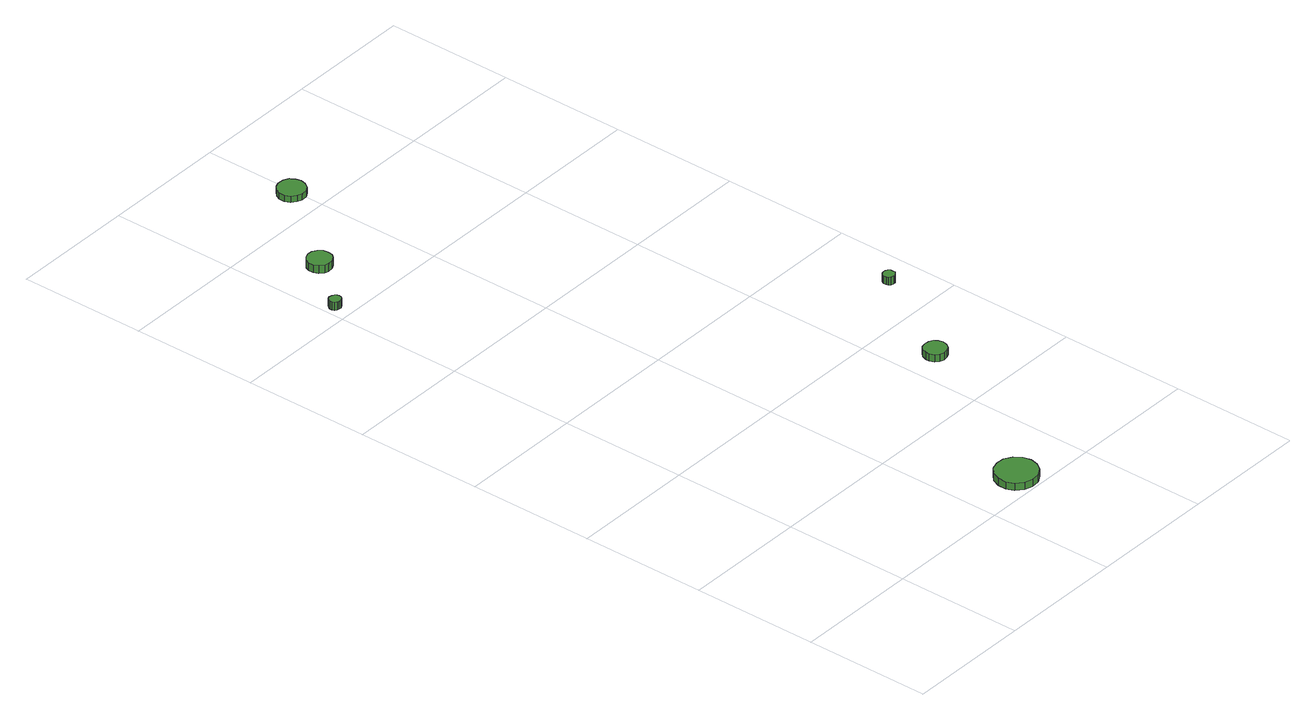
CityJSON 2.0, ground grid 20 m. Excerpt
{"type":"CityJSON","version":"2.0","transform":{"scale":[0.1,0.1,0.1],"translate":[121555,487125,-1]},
"CityObjects":{
"tree1":{"type":"SolitaryVegetationObject","attributes":{"function":"something"},"geometry":[{"type":"MultiSurface","lod":"1","boundaries":[[[0,1,2,3,4,5,6,7,8,9,10,11,12,13,14]],[[15,16,17,18,19,20,21,22,23,24,25,26,27,28,29]],[[0,29,28,1]],[[1,28,27,2]],[[2,27,26,3]],[[3,26,25,4]],[[4,25,24,5]],[[5,24,23,6]],[[6,23,22,7]],[[7,22,21,8]],[[8,21,20,9]],[[9,20,19,10]],[[10,19,18,11]],[[11,18,17,12]],[[12,17,16,13]],[[13,16,15,14]],[[14,15,29,0]]]}]},
"tree2":{"type":"SolitaryVegetationObject","attributes":{"function":"something"},"geometry":[{"type":"MultiSurface","lod":"1","boundaries":[[[30,31,32,33,34,35,36,37,38,39,40,41,42,43,44]],[[45,46,47,48,49,50,51,52,53,54,55,56,57,58,59]],[[30,59,58,31]],[[31,58,57,32]],[[32,57,56,33]],[[33,56,55,34]],[[34,55,54,35]],[[35,54,53,36]],[[36,53,52,37]],[[37,52,51,38]],[[38,51,50,39]],[[39,50,49,40]],[[40,49,48,41]],[[41,48,47,42]],[[42,47,46,43]],[[43,46,45,44]],[[44,45,59,30]]]}]},
"tree3":{"type":"SolitaryVegetationObject","attributes":{"function":"something"},"geometry":[{"type":"MultiSurface","lod":"1","boundaries":[[[60,61,62,63,64,65,66,67,68,69,70,71,72,73,74]],[[75,76,77,78,79,80,81,82,83,84,85,86,87,88,89]],[[60,89,88,61]],[[61,88,87,62]],[[62,87,86,63]],[[63,86,85,64]],[[64,85,84,65]],[[65,84,83,66]],[[66,83,82,67]],[[67,82,81,68]],[[68,81,80,69]],[[69,80,79,70]],[[70,79,78,71]],[[71,78,77,72]],[[72,77,76,73]],[[73,76,75,74]],[[74,75,89,60]]]}]},
"tree4":{"type":"SolitaryVegetationObject","attributes":{"function":"something"},"geometry":[{"type":"MultiSurface","lod":"1","boundaries":[[[90,91,92,93,94,95,96,97,98,99,100,101,102,103,104]],[[105,106,107,108,109,110,111,112,113,114,115,116,117,118,119]],[[90,119,118,91]],[[91,118,117,92]],[[92,117,116,93]],[[93,116,115,94]],[[94,115,114,95]],[[95,114,113,96]],[[96,113,112,97]],[[97,112,111,98]],[[98,111,110,99]],[[99,110,109,100]],[[100,109,108,101]],[[101,108,107,102]],[[102,107,106,103]],[[103,106,105,104]],[[104,105,119,90]]]}]},
"tree5":{"type":"SolitaryVegetationObject","attributes":{"function":"something"},"geometry":[{"type":"MultiSurface","lod":"1","boundaries":[[[120,121,122,123,124,125,126,127,128,129,130,131,132,133,134]],[[135,136,137,138,139,140,141,142,143,144,145,146,147,148,149]],[[120,149,148,121]],[[121,148,147,122]],[[122,147,146,123]],[[123,146,145,124]],[[124,145,144,125]],[[125,144,143,126]],[[126,143,142,127]],[[127,142,141,128]],[[128,141,140,129]],[[129,140,139,130]],[[130,139,138,131]],[[131,138,137,132]],[[132,137,136,133]],[[133,136,135,134]],[[134,135,149,120]]]}]},
"tree6":{"type":"SolitaryVegetationObject","attributes":{"function":"something"},"geometry":[{"type":"MultiSurface","lod":"1","boundaries":[[[150,151,152,153,154,155,156,157,158,159,160,161,162,163,164]],[[165,166,167,168,169,170,171,172,173,174,175,176,177,178,179]],[[150,179,178,151]],[[151,178,177,152]],[[152,177,176,153]],[[153,176,175,154]],[[154,175,174,155]],[[155,174,173,156]],[[156,173,172,157]],[[157,172,171,158]],[[158,171,170,159]],[[159,170,169,160]],[[160,169,168,161]],[[161,168,167,162]],[[162,167,166,163]],[[163,166,165,164]],[[164,165,179,150]]]}]}
},
"vertices":[
[325,36,18],[322,49,18],[314,60,18],[302,67,18],[289,68,18],[276,64,18],[266,55,18],[261,43,18],[261,29,18],[266,17,18],[276,8,18],[289,4,18],[302,5,18],[314,12,18],[322,23,18],[322,23,6],[314,12,6],[302,5,6],[289,4,6],[276,8,6],[266,17,6],[261,29,6],[261,43,6],[266,55,6],[276,64,6],[289,68,6],[302,67,6],[314,60,6],[322,49,6],[325,36,6],
[22,1023,25],[21,1026,25],[19,1029,25],[15,1031,25],[11,1032,25],[8,1031,25],[5,1028,25],[3,1025,25],[3,1021,25],[5,1017,25],[8,1015,25],[11,1014,25],[15,1014,25],[19,1016,25],[21,1019,25],[21,1019,12],[19,1016,12],[15,1014,12],[11,1014,12],[8,1015,12],[5,1017,12],[3,1021,12],[3,1025,12],[5,1028,12],[8,1031,12],[11,1032,12],[15,1031,12],[19,1029,12],[21,1026,12],[22,1023,12],
[101,1108,19],[100,1116,19],[95,1122,19],[88,1126,19],[80,1127,19],[73,1124,19],[67,1119,19],[64,1112,19],[64,1104,19],[67,1097,19],[73,1091,19],[80,1089,19],[88,1090,19],[95,1094,19],[100,1100,19],[100,1100,6],[95,1094,6],[88,1090,6],[80,1089,6],[73,1091,6],[67,1097,6],[64,1104,6],[64,1112,6],[67,1119,6],[73,1124,6],[80,1127,6],[88,1126,6],[95,1122,6],[100,1116,6],[101,1108,6],
[464,307,24],[462,314,24],[458,320,24],[452,323,24],[444,324,24],[437,322,24],[432,317,24],[429,310,24],[429,303,24],[432,296,24],[437,291,24],[444,289,24],[452,290,24],[458,293,24],[462,299,24],[462,299,12],[458,293,12],[452,290,12],[444,289,12],[437,291,12],[432,296,12],[429,303,12],[429,310,12],[432,317,12],[437,322,12],[444,324,12],[452,323,12],[458,320,12],[462,314,12],[464,307,12],
[216,1250,16],[214,1258,16],[209,1266,16],[201,1270,16],[192,1271,16],[184,1268,16],[177,1262,16],[173,1254,16],[173,1245,16],[177,1237,16],[184,1231,16],[192,1228,16],[201,1229,16],[209,1233,16],[214,1241,16],[214,1241,6],[209,1233,6],[201,1229,6],[192,1228,6],[184,1231,6],[177,1237,6],[173,1245,6],[173,1254,6],[177,1262,6],[184,1268,6],[192,1271,6],[201,1270,6],[209,1266,6],[214,1258,6],[216,1250,6],
[547,465,30],[547,469,30],[544,472,30],[541,474,30],[538,474,30],[534,473,30],[531,470,30],[530,467,30],[530,463,30],[531,460,30],[534,457,30],[538,456,30],[541,456,30],[544,458,30],[547,461,30],[547,461,17],[544,458,17],[541,456,17],[538,456,17],[534,457,17],[531,460,17],[530,463,17],[530,467,17],[531,470,17],[534,473,17],[538,474,17],[541,474,17],[544,472,17],[547,469,17],[547,465,17]
]}
